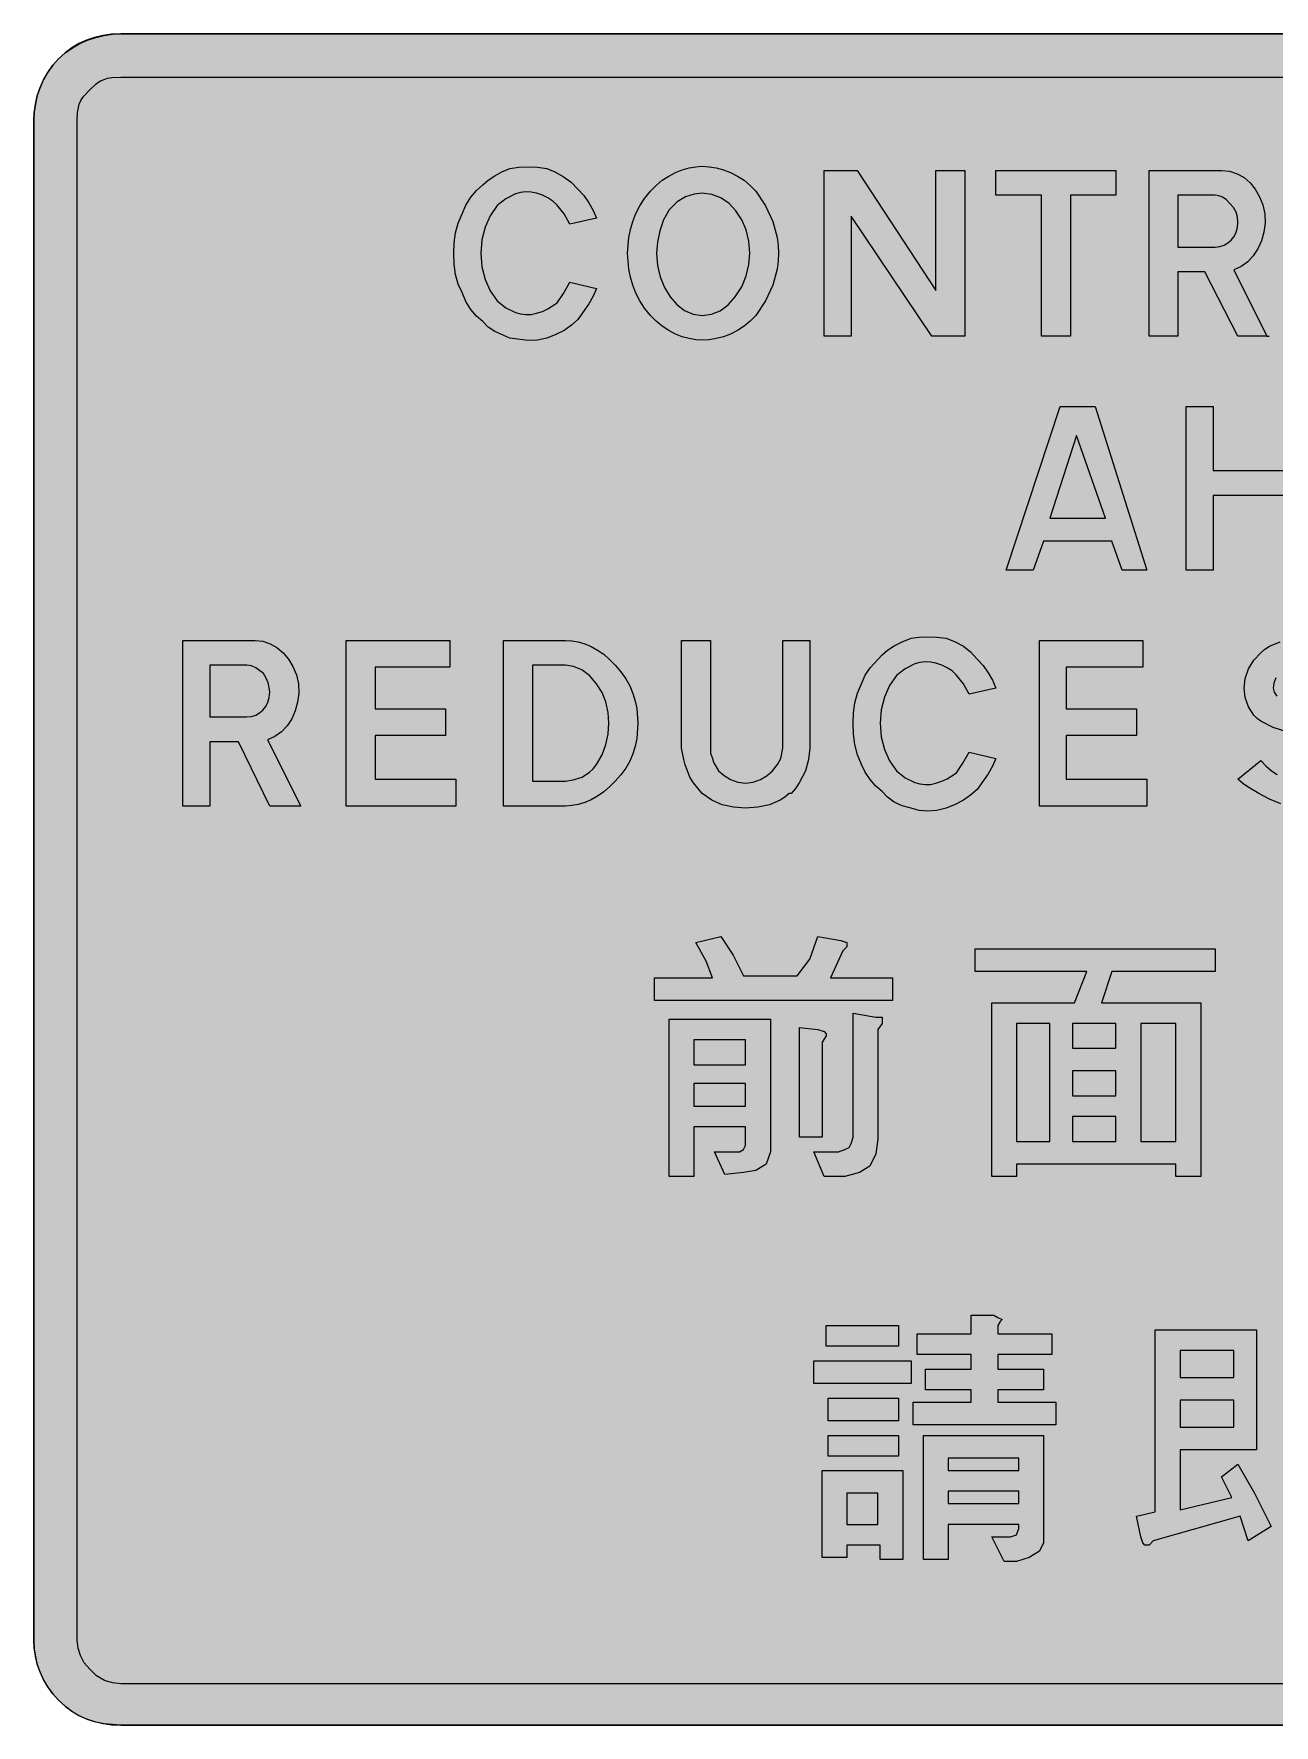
# Model space of a CAD drawing. Header units: metres. Extents: x 83 to 485, y 14 to 260.
# Drawn here: x 83.2 to 263.1, y 14.5 to 259.6 of the extents above; entities that cross this region are included whole.
import ezdxf

# ---------------------------------------------------------------- set-up
doc = ezdxf.new("R2010")
doc.units = ezdxf.units.M
for name, color, linetype, true_color in [('FILL_BLUE_0000FF', 7, 'Continuous', 0x0000ff), ('FILL_WHITE_FFFFFF', 7, 'Continuous', 0xffffff), ('STROKE_BLUE_0000FF', 7, 'Continuous', 0x0000ff), ('STROKE_WHITE_FFFFFF', 7, 'Continuous', 0xffffff)]:
    doc.layers.add(name, color=color, linetype=linetype, true_color=true_color)

msp = doc.modelspace()

# ---------------------------------------------------------------- hatches: boundary and pattern name
at = {"layer": 'FILL_BLUE_0000FF', "true_color": 0x0000ff}
h = msp.add_hatch(color=7, dxfattribs=at)
h.dxf.hatch_style = 1
h.paths.add_polyline_path([(473.87, 253.14), (475.03, 252.78), (476.09, 252.22), (477.04, 251.46), (477.83, 250.54), (478.43, 249.46), (478.81, 248.26), (478.95, 246.96), (478.95, 26.76), (478.76, 25.71), (478.35, 24.66), (477.86, 23.5), (477.15, 22.56), (476.03, 21.6), (474.9, 20.95), (473.78, 20.58), (472.65, 20.46), (95.85, 20.46), (94.68, 20.58), (93.49, 20.95), (92.35, 21.6), (91.35, 22.56), (90.56, 23.51), (90, 24.55), (89.66, 25.64), (89.55, 26.76), (89.55, 246.96), (89.59, 248.16), (89.85, 249.36), (90.13, 249.98), (90.49, 250.52), (91.35, 251.46), (92.29, 252.32), (92.83, 252.68), (93.45, 252.96), (93.95, 253.13), (94.54, 253.22), (95.85, 253.26), (472.65, 253.26), (473.87, 253.14)])
at = {"layer": 'FILL_WHITE_FFFFFF', "true_color": 0xffffff}
h = msp.add_hatch(color=7, dxfattribs=at)
h.dxf.hatch_style = 1
h.paths.add_polyline_path([(473.89, 259.5), (475.11, 259.33), (476.3, 259.05), (477.45, 258.66), (478.54, 258.15), (479.57, 257.54), (480.51, 256.8), (481.35, 255.96), (482.21, 255.02), (482.97, 254.01), (483.64, 252.93), (484.2, 251.8), (484.65, 250.63), (484.98, 249.42), (485.18, 248.2), (485.25, 246.96), (485.25, 26.76), (485.19, 25.62), (485.02, 24.47), (484.73, 23.32), (484.31, 22.19), (483.77, 21.08), (483.1, 20.01), (482.29, 19), (481.35, 18.06), (480.41, 17.13), (479.4, 16.36), (478.33, 15.73), (477.23, 15.25), (476.09, 14.89), (474.94, 14.64), (472.65, 14.46), (95.85, 14.46), (93.43, 14.64), (92.26, 14.89), (91.13, 15.25), (90.01, 15.73), (88.93, 16.36), (87.88, 17.13), (86.85, 18.06), (86.01, 19), (85.28, 20.01), (84.66, 21.08), (84.15, 22.19), (83.76, 23.32), (83.48, 24.47), (83.31, 25.62), (83.25, 26.76), (83.25, 246.96), (83.31, 248.13), (83.48, 249.36), (83.76, 250.59), (84.15, 251.76), (84.66, 252.88), (85.28, 253.97), (86.01, 255.01), (86.85, 255.96), (87.8, 256.8), (88.84, 257.54), (89.93, 258.15), (91.05, 258.66), (92.22, 259.05), (93.45, 259.34), (94.68, 259.5), (95.85, 259.56), (472.65, 259.56), (473.89, 259.5)])
h = msp.add_hatch(color=7, dxfattribs=at)
h.dxf.hatch_style = 1
h.paths.add_polyline_path([(160.16, 233.46), (159.11, 234.77), (158.49, 235.33), (157.79, 235.8), (157.01, 236.18), (156.15, 236.46), (155.36, 236.62), (154.58, 236.64), (153.82, 236.55), (153.08, 236.35), (151.68, 235.66), (150.45, 234.66), (149.44, 233.2), (148.69, 231.55), (148.21, 229.72), (148.05, 227.76), (148.21, 225.8), (148.69, 223.97), (149.44, 222.32), (150.45, 220.86), (151.68, 219.86), (153.08, 219.17), (153.82, 218.97), (154.58, 218.88), (155.36, 218.9), (156.15, 219.06), (157, 219.34), (157.76, 219.7), (159.15, 220.56), (160.05, 221.95), (160.95, 223.56), (164.85, 222.66), (164.34, 221.54), (163.73, 220.41), (162.15, 218.16), (161.19, 217.32), (160.13, 216.59), (158.94, 215.97), (157.65, 215.46), (156.3, 215.16), (154.95, 215.12), (152.25, 215.46), (150.08, 216.44), (149.13, 217.06), (148.35, 217.86), (147.46, 218.64), (146.63, 219.62), (145.9, 220.77), (145.35, 222.06), (144.78, 223.29), (144.41, 224.69), (144.21, 226.19), (144.15, 227.76), (144.21, 229.28), (144.41, 230.72), (144.78, 232.11), (145.35, 233.46), (145.9, 234.75), (146.63, 235.9), (147.46, 236.88), (148.35, 237.66), (149.13, 238.33), (150.08, 238.97), (151.13, 239.56), (152.25, 240.06), (153.6, 240.23), (154.95, 240.29), (156.3, 240.23), (157.65, 240.06), (158.82, 239.55), (160.01, 238.9), (161.15, 238.08), (162.15, 237.06), (162.99, 236.11), (163.73, 235.07), (164.34, 233.98), (164.85, 232.86), (160.95, 231.96), (160.16, 233.46)])
h = msp.add_hatch(color=7, dxfattribs=at)
h.dxf.hatch_style = 1
h.paths.add_polyline_path([(182.21, 240.14), (183.25, 239.85), (184.28, 239.46), (185.27, 238.95), (186.23, 238.34), (187.12, 237.6), (187.95, 236.76), (189.35, 234.64), (190.39, 232.37), (191.03, 230.05), (191.19, 228.9), (191.25, 227.76), (191.19, 226.62), (191.03, 225.47), (190.39, 223.15), (189.35, 220.88), (187.95, 218.76), (187.12, 217.92), (186.23, 217.19), (185.27, 216.57), (184.28, 216.06), (183.25, 215.67), (182.21, 215.39), (181.17, 215.22), (180.15, 215.16), (179.22, 215.22), (178.26, 215.39), (177.28, 215.67), (176.29, 216.06), (175.31, 216.57), (174.37, 217.19), (173.48, 217.92), (172.65, 218.76), (171.82, 219.8), (171.12, 220.88), (170.55, 222), (170.1, 223.15), (169.76, 224.31), (169.53, 225.47), (169.35, 227.76), (169.53, 230.05), (169.76, 231.21), (170.1, 232.37), (170.55, 233.52), (171.12, 234.64), (171.82, 235.72), (172.65, 236.76), (173.48, 237.6), (174.37, 238.34), (175.31, 238.95), (176.29, 239.46), (177.28, 239.85), (178.26, 240.14), (179.22, 240.3), (180.15, 240.36), (181.17, 240.3), (182.21, 240.14)])
h.paths.add_polyline_path([(177.75, 235.94), (176.52, 235.19), (175.35, 234.06), (174.56, 232.61), (174, 231.02), (173.66, 229.38), (173.55, 227.76), (173.69, 226), (174.08, 224.33), (174.69, 222.8), (175.5, 221.46), (176.48, 220.34), (177.6, 219.49), (178.83, 218.95), (180.15, 218.76), (181.49, 218.93), (182.78, 219.44), (183.95, 220.28), (184.95, 221.46), (185.91, 222.91), (186.56, 224.5), (186.93, 226.14), (187.05, 227.76), (186.91, 229.51), (186.52, 231.14), (185.9, 232.62), (185.06, 233.91), (184.05, 234.97), (182.87, 235.78), (181.57, 236.28), (180.15, 236.46), (178.98, 236.34), (177.75, 235.94)], flags=16)
h = msp.add_hatch(color=7, dxfattribs=at)
h.dxf.hatch_style = 1
h.paths.add_polyline_path([(201.75, 233.16), (201.75, 215.76), (197.85, 215.76), (197.85, 239.76), (202.65, 239.76), (214.05, 222.36), (214.05, 239.76), (218.25, 239.76), (218.25, 215.76), (213.45, 215.76), (201.75, 233.16)])
h = msp.add_hatch(color=7, dxfattribs=at)
h.dxf.hatch_style = 1
h.paths.add_polyline_path([(240.15, 236.16), (233.55, 236.16), (233.55, 215.76), (229.35, 215.76), (229.35, 236.16), (222.75, 236.16), (222.75, 239.76), (240.15, 239.76), (240.15, 236.16)])
h = msp.add_hatch(color=7, dxfattribs=at)
h.dxf.hatch_style = 1
h.paths.add_polyline_path([(253.05, 225.06), (249.15, 225.06), (249.15, 215.76), (244.95, 215.76), (244.95, 239.76), (255.45, 239.76), (256.64, 239.64), (257.74, 239.28), (258.74, 238.72), (259.61, 237.96), (260.36, 237.04), (260.98, 235.96), (261.44, 234.76), (261.75, 233.46), (261.77, 232.12), (261.6, 230.8), (261.25, 229.55), (260.74, 228.4), (260.07, 227.37), (259.26, 226.5), (258.32, 225.82), (257.25, 225.36), (262.05, 215.76), (257.85, 215.76), (253.05, 225.06)])
h.paths.add_polyline_path([(255.21, 228.73), (255.83, 228.93), (256.39, 229.25), (256.88, 229.67), (257.28, 230.2), (257.59, 230.81), (257.78, 231.5), (257.85, 232.26), (257.79, 232.98), (257.59, 233.72), (257.22, 234.41), (256.65, 234.96), (256.15, 235.53), (255.6, 235.9), (255.05, 236.1), (254.55, 236.16), (249.15, 236.16), (249.15, 228.66), (254.55, 228.66), (255.21, 228.73)], flags=16)
h = msp.add_hatch(color=7, dxfattribs=at)
h.dxf.hatch_style = 1
h.paths.add_polyline_path([(244.65, 181.86), (241.05, 181.86), (239.55, 186.06), (229.65, 186.06), (228.15, 181.86), (224.25, 181.86), (232.05, 205.56), (237.15, 205.56), (244.65, 181.86)])
h.paths.add_polyline_path([(230.55, 189.36), (238.65, 189.36), (234.45, 201.36), (230.55, 189.36)], flags=16)
h = msp.add_hatch(color=7, dxfattribs=at)
h.dxf.hatch_style = 1
h.paths.add_polyline_path([(265.35, 192.66), (254.25, 192.66), (254.25, 181.86), (250.35, 181.86), (250.35, 205.56), (254.25, 205.56), (254.25, 196.26), (265.35, 196.26), (265.35, 205.56), (269.25, 205.56), (269.25, 181.86), (265.35, 181.86), (265.35, 192.66)])
h = msp.add_hatch(color=7, dxfattribs=at)
h.dxf.hatch_style = 1
h.paths.add_polyline_path([(115.35, 171.66), (116.46, 171.54), (117.52, 171.18), (118.5, 170.62), (119.4, 169.86), (120.18, 168.94), (120.83, 167.86), (121.33, 166.66), (121.65, 165.36), (121.67, 164.02), (121.5, 162.7), (121.15, 161.45), (120.64, 160.3), (119.97, 159.27), (119.16, 158.4), (118.22, 157.72), (117.15, 157.26), (121.95, 147.66), (117.45, 147.66), (112.95, 156.96), (108.75, 156.96), (108.75, 147.66), (104.85, 147.66), (104.85, 171.66), (115.35, 171.66)])
h.paths.add_polyline_path([(114.81, 160.63), (115.43, 160.83), (115.99, 161.15), (116.48, 161.57), (116.88, 162.1), (117.19, 162.71), (117.38, 163.4), (117.45, 164.16), (117.39, 164.84), (117.23, 165.51), (116.94, 166.19), (116.55, 166.86), (115.46, 167.69), (114.82, 167.96), (114.15, 168.06), (108.75, 168.06), (108.75, 160.56), (114.15, 160.56), (114.81, 160.63)], flags=16)
h = msp.add_hatch(color=7, dxfattribs=at)
h.dxf.hatch_style = 1
h.paths.add_polyline_path([(128.55, 171.66), (143.55, 171.66), (143.55, 167.76), (132.75, 167.76), (132.75, 161.76), (142.95, 161.76), (142.95, 157.86), (132.75, 157.86), (132.75, 151.56), (144.45, 151.56), (144.45, 147.66), (128.55, 147.66), (128.55, 171.66)])
h = msp.add_hatch(color=7, dxfattribs=at)
h.dxf.hatch_style = 1
h.paths.add_polyline_path([(162.19, 171.44), (163.13, 171.15), (164.06, 170.76), (164.98, 170.25), (165.88, 169.64), (166.74, 168.9), (167.55, 168.06), (168.38, 167.12), (169.08, 166.11), (169.65, 165.06), (170.1, 163.97), (170.44, 162.87), (170.67, 161.77), (170.85, 159.66), (170.67, 157.42), (170.44, 156.32), (170.1, 155.24), (169.65, 154.18), (169.08, 153.16), (168.38, 152.19), (167.55, 151.26), (166.74, 150.42), (165.88, 149.69), (164.98, 149.07), (164.06, 148.56), (163.13, 148.17), (162.19, 147.89), (161.26, 147.72), (160.35, 147.66), (151.35, 147.66), (151.35, 171.66), (160.35, 171.66), (161.26, 171.6), (162.19, 171.44)])
h.paths.add_polyline_path([(155.55, 151.26), (160.35, 151.26), (161.44, 151.45), (162.75, 151.86), (163.8, 152.54), (164.35, 153.04), (164.85, 153.66), (165.64, 155.06), (166.2, 156.55), (166.54, 158.09), (166.65, 159.66), (166.54, 161.23), (166.2, 162.74), (165.64, 164.13), (164.85, 165.36), (163.85, 166.54), (162.71, 167.39), (161.52, 167.89), (160.35, 168.06), (155.55, 168.06), (155.55, 151.26)], flags=16)
h = msp.add_hatch(color=7, dxfattribs=at)
h.dxf.hatch_style = 1
h.paths.add_polyline_path([(181.35, 156.06), (181.39, 155.31), (181.65, 154.56), (181.75, 154.11), (181.99, 153.66), (182.55, 152.76), (183.33, 152.1), (184.28, 151.52), (185.33, 151.11), (186.45, 150.96), (187.57, 151.11), (188.63, 151.52), (189.57, 152.1), (190.35, 152.76), (191.06, 153.66), (191.55, 154.56), (191.85, 156.06), (191.85, 171.66), (195.75, 171.66), (195.75, 156.06), (195.56, 154.41), (195.15, 152.76), (194.21, 151), (193.67, 150.19), (193.05, 149.46), (192.75, 149.46), (192.15, 148.94), (191.47, 148.5), (189.94, 147.85), (188.24, 147.48), (186.45, 147.36), (184.71, 147.48), (183.08, 147.85), (181.56, 148.5), (180.15, 149.46), (178.88, 151), (178.38, 151.86), (178.05, 152.76), (177.7, 153.61), (177.49, 154.41), (177.15, 156.06), (177.15, 171.66), (181.35, 171.66), (181.35, 156.06)])
h = msp.add_hatch(color=7, dxfattribs=at)
h.dxf.hatch_style = 1
h.paths.add_polyline_path([(218.06, 165.36), (217.01, 166.67), (216.39, 167.23), (215.69, 167.7), (214.91, 168.08), (214.05, 168.36), (213.26, 168.52), (212.48, 168.54), (211.72, 168.45), (210.98, 168.25), (209.58, 167.56), (208.35, 166.56), (207.34, 165.1), (206.59, 163.45), (206.11, 161.62), (205.95, 159.66), (206.11, 157.7), (206.59, 155.87), (207.34, 154.22), (208.35, 152.76), (209.58, 151.76), (210.98, 151.07), (211.72, 150.87), (212.48, 150.78), (213.26, 150.8), (214.05, 150.96), (214.9, 151.24), (215.66, 151.6), (217.05, 152.46), (217.95, 153.85), (218.85, 155.46), (222.75, 154.56), (222.24, 153.44), (221.63, 152.31), (220.05, 150.06), (219.09, 149.22), (218.03, 148.49), (216.84, 147.87), (215.55, 147.36), (214.2, 147.02), (212.89, 146.91), (211.63, 147.02), (210.45, 147.36), (209.16, 147.69), (208.01, 148.22), (207.03, 148.92), (206.25, 149.76), (205.36, 150.54), (204.53, 151.49), (203.8, 152.54), (203.25, 153.66), (202.68, 155.06), (202.31, 156.55), (202.11, 158.09), (202.05, 159.66), (202.11, 161.18), (202.31, 162.62), (202.68, 164.01), (203.25, 165.36), (203.8, 166.61), (204.53, 167.69), (206.25, 169.56), (207.03, 170.23), (208.01, 170.87), (209.16, 171.46), (210.45, 171.96), (211.63, 172.13), (212.89, 172.19), (214.2, 172.13), (215.55, 171.96), (216.84, 171.45), (218.03, 170.8), (219.09, 169.98), (220.05, 168.96), (220.89, 168.01), (221.63, 166.97), (222.24, 165.88), (222.75, 164.76), (218.85, 163.86), (218.06, 165.36)])
h = msp.add_hatch(color=7, dxfattribs=at)
h.dxf.hatch_style = 1
h.paths.add_polyline_path([(229.05, 171.66), (244.05, 171.66), (244.05, 167.76), (232.95, 167.76), (232.95, 161.76), (243.15, 161.76), (243.15, 157.86), (232.95, 157.86), (232.95, 151.56), (244.65, 151.56), (244.65, 147.66), (229.05, 147.66), (229.05, 171.66)])
h = msp.add_hatch(color=7, dxfattribs=at)
h.dxf.hatch_style = 1
h.paths.add_polyline_path([(276.46, 153.05), (276, 151.67), (275.32, 150.47), (274.35, 149.46), (273.73, 148.94), (273.02, 148.5), (271.39, 147.85), (269.58, 147.48), (267.75, 147.36), (265.83, 147.52), (264.08, 147.96), (262.43, 148.63), (260.85, 149.46), (259.35, 150.4), (258.57, 150.94), (257.85, 151.56), (261.15, 154.26), (261.94, 153.44), (262.73, 152.77), (263.54, 152.24), (264.38, 151.82), (266.13, 151.26), (268.05, 150.96), (269.39, 151.03), (270.64, 151.3), (271.72, 151.85), (272.17, 152.25), (272.55, 152.76), (272.71, 153.53), (272.74, 154.41), (272.59, 155.29), (272.25, 156.06), (271.86, 156.56), (271.37, 156.93), (270.19, 157.41), (267.45, 157.86), (265.09, 158.35), (262.95, 159.06), (261.15, 159.96), (260.62, 160.35), (260.14, 160.84), (259.39, 162.02), (258.91, 163.38), (258.75, 164.76), (258.91, 166.15), (259.39, 167.54), (260.14, 168.81), (261.15, 169.86), (261.75, 170.38), (262.43, 170.82), (263.96, 171.47), (265.66, 171.84), (267.45, 171.96), (268.57, 171.9), (269.7, 171.73), (270.81, 171.44), (271.91, 171.02), (273, 170.48), (274.07, 169.81), (275.12, 169), (276.15, 168.06), (273.15, 165.66), (271.71, 166.67), (270.15, 167.42), (268.59, 167.9), (267.15, 168.06), (266.31, 168.18), (265.58, 168.1), (264.96, 167.85), (264.45, 167.46), (263.84, 166.91), (263.36, 166.22), (263.06, 165.48), (262.95, 164.76), (263.1, 164.14), (263.48, 163.6), (264.45, 162.66), (265.05, 162.36), (265.35, 162.36), (265.95, 162.36), (271.35, 161.16), (272.21, 160.86), (272.85, 160.56), (274.65, 159.66), (275.27, 158.93), (275.78, 158.09), (276.17, 157.13), (276.45, 156.06), (276.62, 155.78), (276.71, 155.42), (276.75, 154.56), (276.46, 153.05)])
h = msp.add_hatch(color=7, dxfattribs=at)
h.dxf.hatch_style = 1
h.paths.add_polyline_path([(180.75, 125.16), (179.25, 127.86), (182.85, 128.76), (184.65, 126.06), (186.15, 123.06), (193.95, 123.06), (195.75, 125.46), (196.95, 128.76), (200.25, 128.16), (201.15, 127.86), (201.15, 127.56), (201.15, 127.26), (200.55, 126.66), (198.75, 122.76), (207.75, 122.76), (207.75, 119.46), (173.25, 119.46), (173.25, 122.76), (181.65, 122.76), (180.75, 125.16)])
h = msp.add_hatch(color=7, dxfattribs=at)
h.dxf.hatch_style = 1
h.paths.add_polyline_path([(252.45, 93.96), (248.85, 93.96), (248.85, 95.76), (225.75, 95.76), (225.75, 93.96), (222.15, 93.96), (222.15, 119.16), (234.15, 119.16), (235.95, 123.66), (219.75, 123.66), (219.75, 126.96), (254.55, 126.96), (254.55, 123.66), (239.55, 123.66), (238.05, 119.16), (252.45, 119.16), (252.45, 93.96)])
h.paths.add_polyline_path([(240.15, 102.66), (233.85, 102.66), (233.85, 99.06), (240.15, 99.06), (240.15, 102.66)], flags=16)
h.paths.add_polyline_path([(240.15, 112.56), (240.15, 116.16), (233.85, 116.16), (233.85, 112.56), (240.15, 112.56)], flags=16)
h.paths.add_polyline_path([(233.85, 105.66), (240.15, 105.66), (240.15, 109.26), (233.85, 109.26), (233.85, 105.66)], flags=16)
h.paths.add_polyline_path([(225.75, 116.16), (225.75, 99.06), (230.55, 99.06), (230.55, 116.16), (225.75, 116.16)], flags=16)
h.paths.add_polyline_path([(248.85, 116.16), (243.75, 116.16), (243.75, 99.06), (248.85, 99.06), (248.85, 116.16)], flags=16)
h = msp.add_hatch(color=7, dxfattribs=at)
h.dxf.hatch_style = 1
h.paths.add_polyline_path([(205.35, 117.06), (206.25, 117.06), (206.25, 116.76), (206.25, 116.16), (205.65, 115.26), (205.65, 99.36), (205.35, 97.26), (204.45, 95.46), (202.95, 94.56), (200.85, 93.96), (197.85, 93.96), (196.35, 97.56), (199.95, 97.56), (200.85, 97.86), (201.45, 98.16), (201.75, 98.76), (202.05, 99.66), (202.05, 117.66), (205.35, 117.06)])
h = msp.add_hatch(color=7, dxfattribs=at)
h.dxf.hatch_style = 1
h.paths.add_polyline_path([(190.05, 97.56), (189.45, 95.76), (187.95, 94.86), (186.15, 94.56), (183.45, 94.26), (181.95, 97.56), (184.65, 97.56), (185.55, 97.56), (186.15, 97.86), (186.45, 98.46), (186.45, 99.36), (186.45, 101.16), (178.95, 101.16), (178.95, 93.96), (175.35, 93.96), (175.35, 116.76), (190.05, 116.76), (190.05, 99.96), (190.05, 97.56)])
h.paths.add_polyline_path([(178.95, 107.46), (178.95, 104.16), (186.45, 104.16), (186.45, 107.46), (178.95, 107.46)], flags=16)
h.paths.add_polyline_path([(186.45, 113.76), (178.95, 113.76), (178.95, 110.16), (186.45, 110.16), (186.45, 113.76)], flags=16)
h = msp.add_hatch(color=7, dxfattribs=at)
h.dxf.hatch_style = 1
h.paths.add_polyline_path([(196.95, 115.26), (197.85, 114.96), (198.15, 114.66), (198.15, 114.36), (197.55, 113.46), (197.55, 99.66), (194.25, 99.66), (194.25, 115.56), (196.95, 115.26)])
h = msp.add_hatch(color=7, dxfattribs=at)
h.dxf.hatch_style = 1
h.paths.add_polyline_path([(211.35, 71.16), (219.15, 71.16), (219.15, 73.86), (222.45, 73.86), (223.05, 73.56), (223.65, 73.26), (223.35, 72.96), (223.05, 72.36), (223.05, 71.16), (230.85, 71.16), (230.85, 68.16), (223.05, 68.16), (223.05, 66.06), (229.65, 66.06), (229.65, 63.06), (223.05, 63.06), (223.05, 61.26), (231.45, 61.26), (231.45, 57.96), (210.75, 57.96), (210.75, 61.26), (219.15, 61.26), (219.15, 63.06), (212.55, 63.06), (212.55, 66.06), (219.15, 66.06), (219.15, 68.16), (211.35, 68.16), (211.35, 71.16)])
h = msp.add_hatch(color=7, dxfattribs=at)
h.dxf.hatch_style = 1
h.paths.add_polyline_path([(208.65, 72.36), (208.65, 69.36), (198.15, 69.36), (198.15, 72.36), (208.65, 72.36)])
h = msp.add_hatch(color=7, dxfattribs=at)
h.dxf.hatch_style = 1
h.paths.add_polyline_path([(260.55, 54.36), (249.45, 54.36), (249.45, 45.66), (256.95, 47.46), (255.45, 50.46), (257.85, 52.26), (260.25, 48.06), (262.65, 43.26), (259.35, 41.16), (258.15, 44.76), (245.55, 41.16), (244.95, 40.56), (244.35, 40.56), (244.05, 40.86), (243.75, 41.76), (243.15, 44.76), (245.85, 45.36), (245.85, 71.76), (260.55, 71.76), (260.55, 54.36)])
h.paths.add_polyline_path([(249.45, 68.76), (249.45, 64.86), (257.25, 64.86), (257.25, 68.76), (249.45, 68.76)], flags=16)
h.paths.add_polyline_path([(257.25, 61.56), (249.45, 61.56), (249.45, 57.66), (257.25, 57.66), (257.25, 61.56)], flags=16)
h = msp.add_hatch(color=7, dxfattribs=at)
h.dxf.hatch_style = 1
h.paths.add_polyline_path([(210.45, 67.26), (210.45, 63.96), (196.35, 63.96), (196.35, 67.26), (210.45, 67.26)])
h = msp.add_hatch(color=7, dxfattribs=at)
h.dxf.hatch_style = 1
h.paths.add_polyline_path([(208.65, 61.86), (208.65, 58.56), (198.45, 58.56), (198.45, 61.86), (208.65, 61.86)])
h = msp.add_hatch(color=7, dxfattribs=at)
h.dxf.hatch_style = 1
h.paths.add_polyline_path([(208.65, 56.46), (208.65, 53.46), (198.45, 53.46), (198.45, 56.46), (208.65, 56.46)])
h = msp.add_hatch(color=7, dxfattribs=at)
h.dxf.hatch_style = 1
h.paths.add_polyline_path([(229.65, 42.36), (229.65, 40.86), (229.05, 39.66), (227.55, 38.76), (225.75, 38.16), (223.95, 38.16), (222.15, 41.76), (224.85, 41.76), (225.75, 42.06), (226.05, 42.96), (226.05, 43.56), (215.85, 43.56), (215.85, 38.46), (212.25, 38.46), (212.25, 56.46), (229.65, 56.46), (229.65, 42.36)])
h.paths.add_polyline_path([(215.85, 53.16), (215.85, 51.36), (226.05, 51.36), (226.05, 53.16), (215.85, 53.16)], flags=16)
h.paths.add_polyline_path([(226.05, 48.36), (215.85, 48.36), (215.85, 46.56), (226.05, 46.56), (226.05, 48.36)], flags=16)
h = msp.add_hatch(color=7, dxfattribs=at)
h.dxf.hatch_style = 1
h.paths.add_polyline_path([(209.25, 51.36), (209.25, 38.46), (205.95, 38.46), (205.95, 40.56), (201.15, 40.56), (201.15, 38.76), (197.55, 38.76), (197.55, 51.36), (209.25, 51.36)])
h.paths.add_polyline_path([(205.65, 48.06), (201.15, 48.06), (201.15, 43.56), (205.65, 43.56), (205.65, 48.06)], flags=16)

# ---------------------------------------------------------------- linework, layer by layer
at = {"layer": 'FILL_BLUE_0000FF', "lineweight": 0, "true_color": 0x0000ff}
msp.add_lwpolyline([(472.65, 20.46), (95.85, 20.46), (94.68, 20.58), (93.49, 20.95), (92.35, 21.6), (91.35, 22.56), (90.56, 23.51), (90, 24.55), (89.66, 25.64), (89.55, 26.76), (89.55, 246.96), (89.59, 248.16), (89.85, 249.36), (90.13, 249.98), (90.49, 250.52), (91.35, 251.46), (92.29, 252.32), (92.83, 252.68), (93.45, 252.96), (93.95, 253.13), (94.54, 253.22), (95.85, 253.26), (472.65, 253.26)], dxfattribs=at)
at = {"layer": 'FILL_WHITE_FFFFFF', "lineweight": 0, "true_color": 0xffffff}
for points in [[(472.65, 14.46), (95.85, 14.46), (93.43, 14.64), (92.26, 14.89), (91.13, 15.25), (90.01, 15.73), (88.93, 16.36), (87.88, 17.13), (86.85, 18.06), (86.01, 19), (85.28, 20.01), (84.66, 21.08), (84.15, 22.19), (83.76, 23.32), (83.48, 24.47), (83.31, 25.62), (83.25, 26.76), (83.25, 246.96), (83.31, 248.13), (83.48, 249.36), (83.76, 250.59), (84.15, 251.76), (84.66, 252.88), (85.28, 253.97), (86.01, 255.01), (86.85, 255.96), (87.8, 256.8), (88.84, 257.54), (89.93, 258.15), (91.05, 258.66), (92.22, 259.05), (93.45, 259.34), (94.68, 259.5), (95.85, 259.56), (472.65, 259.56)], [(265.09, 158.35), (262.95, 159.06), (261.15, 159.96), (260.62, 160.35), (260.14, 160.84), (259.39, 162.02), (258.91, 163.38), (258.75, 164.76), (258.91, 166.15), (259.39, 167.54), (260.14, 168.81), (261.15, 169.86), (261.75, 170.38), (262.43, 170.82), (263.96, 171.47)], [(263.36, 166.22), (263.06, 165.48), (262.95, 164.76), (263.1, 164.14), (263.48, 163.6)], [(264.08, 147.96), (262.43, 148.63), (260.85, 149.46), (259.35, 150.4), (258.57, 150.94), (257.85, 151.56), (261.15, 154.26), (261.94, 153.44), (262.73, 152.77), (263.54, 152.24)]]:
    msp.add_lwpolyline(points, dxfattribs=at)
for points in [[(160.16, 233.46), (159.11, 234.77), (158.49, 235.33), (157.79, 235.8), (157.01, 236.18), (156.15, 236.46), (155.36, 236.62), (154.58, 236.64), (153.82, 236.55), (153.08, 236.35), (151.68, 235.66), (150.45, 234.66), (149.44, 233.2), (148.69, 231.55), (148.21, 229.72), (148.05, 227.76), (148.21, 225.8), (148.69, 223.97), (149.44, 222.32), (150.45, 220.86), (151.68, 219.86), (153.08, 219.17), (153.82, 218.97), (154.58, 218.88), (155.36, 218.9), (156.15, 219.06), (157, 219.34), (157.76, 219.7), (159.15, 220.56), (160.05, 221.95), (160.95, 223.56), (164.85, 222.66), (164.34, 221.54), (163.73, 220.41), (162.15, 218.16), (161.19, 217.32), (160.13, 216.59), (158.94, 215.97), (157.65, 215.46), (156.3, 215.16), (154.95, 215.12), (152.25, 215.46), (150.08, 216.44), (149.13, 217.06), (148.35, 217.86), (147.46, 218.64), (146.63, 219.62), (145.9, 220.77), (145.35, 222.06), (144.78, 223.29), (144.41, 224.69), (144.21, 226.19), (144.15, 227.76), (144.21, 229.28), (144.41, 230.72), (144.78, 232.11), (145.35, 233.46), (145.9, 234.75), (146.63, 235.9), (147.46, 236.88), (148.35, 237.66), (149.13, 238.33), (150.08, 238.97), (151.13, 239.56), (152.25, 240.06), (153.6, 240.23), (154.95, 240.29), (156.3, 240.23), (157.65, 240.06), (158.82, 239.55), (160.01, 238.9), (161.15, 238.08), (162.15, 237.06), (162.99, 236.11), (163.73, 235.07), (164.34, 233.98), (164.85, 232.86), (160.95, 231.96)], [(182.21, 240.14), (183.25, 239.85), (184.28, 239.46), (185.27, 238.95), (186.23, 238.34), (187.12, 237.6), (187.95, 236.76), (189.35, 234.64), (190.39, 232.37), (191.03, 230.05), (191.19, 228.9), (191.25, 227.76), (191.19, 226.62), (191.03, 225.47), (190.39, 223.15), (189.35, 220.88), (187.95, 218.76), (187.12, 217.92), (186.23, 217.19), (185.27, 216.57), (184.28, 216.06), (183.25, 215.67), (182.21, 215.39), (181.17, 215.22), (180.15, 215.16), (179.22, 215.22), (178.26, 215.39), (177.28, 215.67), (176.29, 216.06), (175.31, 216.57), (174.37, 217.19), (173.48, 217.92), (172.65, 218.76), (171.82, 219.8), (171.12, 220.88), (170.55, 222), (170.1, 223.15), (169.76, 224.31), (169.53, 225.47), (169.35, 227.76), (169.53, 230.05), (169.76, 231.21), (170.1, 232.37), (170.55, 233.52), (171.12, 234.64), (171.82, 235.72), (172.65, 236.76), (173.48, 237.6), (174.37, 238.34), (175.31, 238.95), (176.29, 239.46), (177.28, 239.85), (178.26, 240.14), (179.22, 240.3), (180.15, 240.36), (181.17, 240.3)], [(201.75, 233.16), (201.75, 215.76), (197.85, 215.76), (197.85, 239.76), (202.65, 239.76), (214.05, 222.36), (214.05, 239.76), (218.25, 239.76), (218.25, 215.76), (213.45, 215.76)], [(240.15, 236.16), (233.55, 236.16), (233.55, 215.76), (229.35, 215.76), (229.35, 236.16), (222.75, 236.16), (222.75, 239.76), (240.15, 239.76)], [(253.05, 225.06), (249.15, 225.06), (249.15, 215.76), (244.95, 215.76), (244.95, 239.76), (255.45, 239.76), (256.64, 239.64), (257.74, 239.28), (258.74, 238.72), (259.61, 237.96), (260.36, 237.04), (260.98, 235.96), (261.44, 234.76), (261.75, 233.46), (261.77, 232.12), (261.6, 230.8), (261.25, 229.55), (260.74, 228.4), (260.07, 227.37), (259.26, 226.5), (258.32, 225.82), (257.25, 225.36), (262.05, 215.76), (257.85, 215.76)], [(177.75, 235.94), (176.52, 235.19), (175.35, 234.06), (174.56, 232.61), (174, 231.02), (173.66, 229.38), (173.55, 227.76), (173.69, 226), (174.08, 224.33), (174.69, 222.8), (175.5, 221.46), (176.48, 220.34), (177.6, 219.49), (178.83, 218.95), (180.15, 218.76), (181.49, 218.93), (182.78, 219.44), (183.95, 220.28), (184.95, 221.46), (185.91, 222.91), (186.56, 224.5), (186.93, 226.14), (187.05, 227.76), (186.91, 229.51), (186.52, 231.14), (185.9, 232.62), (185.06, 233.91), (184.05, 234.97), (182.87, 235.78), (181.57, 236.28), (180.15, 236.46), (178.98, 236.34)], [(255.21, 228.73), (255.83, 228.93), (256.39, 229.25), (256.88, 229.67), (257.28, 230.2), (257.59, 230.81), (257.78, 231.5), (257.85, 232.26), (257.79, 232.98), (257.59, 233.72), (257.22, 234.41), (256.65, 234.96), (256.15, 235.53), (255.6, 235.9), (255.05, 236.1), (254.55, 236.16), (249.15, 236.16), (249.15, 228.66), (254.55, 228.66)], [(244.65, 181.86), (241.05, 181.86), (239.55, 186.06), (229.65, 186.06), (228.15, 181.86), (224.25, 181.86), (232.05, 205.56), (237.15, 205.56)], [(265.35, 192.66), (254.25, 192.66), (254.25, 181.86), (250.35, 181.86), (250.35, 205.56), (254.25, 205.56), (254.25, 196.26), (265.35, 196.26), (265.35, 205.56), (269.25, 205.56), (269.25, 181.86), (265.35, 181.86)], [(230.55, 189.36), (238.65, 189.36), (234.45, 201.36)], [(115.35, 171.66), (116.46, 171.54), (117.52, 171.18), (118.5, 170.62), (119.4, 169.86), (120.18, 168.94), (120.83, 167.86), (121.33, 166.66), (121.65, 165.36), (121.67, 164.02), (121.5, 162.7), (121.15, 161.45), (120.64, 160.3), (119.97, 159.27), (119.16, 158.4), (118.22, 157.72), (117.15, 157.26), (121.95, 147.66), (117.45, 147.66), (112.95, 156.96), (108.75, 156.96), (108.75, 147.66), (104.85, 147.66), (104.85, 171.66)], [(128.55, 171.66), (143.55, 171.66), (143.55, 167.76), (132.75, 167.76), (132.75, 161.76), (142.95, 161.76), (142.95, 157.86), (132.75, 157.86), (132.75, 151.56), (144.45, 151.56), (144.45, 147.66), (128.55, 147.66)], [(162.19, 171.44), (163.13, 171.15), (164.06, 170.76), (164.98, 170.25), (165.88, 169.64), (166.74, 168.9), (167.55, 168.06), (168.38, 167.12), (169.08, 166.11), (169.65, 165.06), (170.1, 163.97), (170.44, 162.87), (170.67, 161.77), (170.85, 159.66), (170.67, 157.42), (170.44, 156.32), (170.1, 155.24), (169.65, 154.18), (169.08, 153.16), (168.38, 152.19), (167.55, 151.26), (166.74, 150.42), (165.88, 149.69), (164.98, 149.07), (164.06, 148.56), (163.13, 148.17), (162.19, 147.89), (161.26, 147.72), (160.35, 147.66), (151.35, 147.66), (151.35, 171.66), (160.35, 171.66), (161.26, 171.6)], [(181.35, 156.06), (181.39, 155.31), (181.65, 154.56), (181.75, 154.11), (181.99, 153.66), (182.55, 152.76), (183.33, 152.1), (184.28, 151.52), (185.33, 151.11), (186.45, 150.96), (187.57, 151.11), (188.63, 151.52), (189.57, 152.1), (190.35, 152.76), (191.06, 153.66), (191.55, 154.56), (191.85, 156.06), (191.85, 171.66), (195.75, 171.66), (195.75, 156.06), (195.56, 154.41), (195.15, 152.76), (194.21, 151), (193.67, 150.19), (193.05, 149.46), (192.75, 149.46), (192.15, 148.94), (191.47, 148.5), (189.94, 147.85), (188.24, 147.48), (186.45, 147.36), (184.71, 147.48), (183.08, 147.85), (181.56, 148.5), (180.15, 149.46), (178.88, 151), (178.38, 151.86), (178.05, 152.76), (177.7, 153.61), (177.49, 154.41), (177.15, 156.06), (177.15, 171.66), (181.35, 171.66)], [(218.06, 165.36), (217.01, 166.67), (216.39, 167.23), (215.69, 167.7), (214.91, 168.08), (214.05, 168.36), (213.26, 168.52), (212.48, 168.54), (211.72, 168.45), (210.98, 168.25), (209.58, 167.56), (208.35, 166.56), (207.34, 165.1), (206.59, 163.45), (206.11, 161.62), (205.95, 159.66), (206.11, 157.7), (206.59, 155.87), (207.34, 154.22), (208.35, 152.76), (209.58, 151.76), (210.98, 151.07), (211.72, 150.87), (212.48, 150.78), (213.26, 150.8), (214.05, 150.96), (214.9, 151.24), (215.66, 151.6), (217.05, 152.46), (217.95, 153.85), (218.85, 155.46), (222.75, 154.56), (222.24, 153.44), (221.63, 152.31), (220.05, 150.06), (219.09, 149.22), (218.03, 148.49), (216.84, 147.87), (215.55, 147.36), (214.2, 147.02), (212.89, 146.91), (211.63, 147.02), (210.45, 147.36), (209.16, 147.69), (208.01, 148.22), (207.03, 148.92), (206.25, 149.76), (205.36, 150.54), (204.53, 151.49), (203.8, 152.54), (203.25, 153.66), (202.68, 155.06), (202.31, 156.55), (202.11, 158.09), (202.05, 159.66), (202.11, 161.18), (202.31, 162.62), (202.68, 164.01), (203.25, 165.36), (203.8, 166.61), (204.53, 167.69), (206.25, 169.56), (207.03, 170.23), (208.01, 170.87), (209.16, 171.46), (210.45, 171.96), (211.63, 172.13), (212.89, 172.19), (214.2, 172.13), (215.55, 171.96), (216.84, 171.45), (218.03, 170.8), (219.09, 169.98), (220.05, 168.96), (220.89, 168.01), (221.63, 166.97), (222.24, 165.88), (222.75, 164.76), (218.85, 163.86)], [(229.05, 171.66), (244.05, 171.66), (244.05, 167.76), (232.95, 167.76), (232.95, 161.76), (243.15, 161.76), (243.15, 157.86), (232.95, 157.86), (232.95, 151.56), (244.65, 151.56), (244.65, 147.66), (229.05, 147.66)], [(114.81, 160.63), (115.43, 160.83), (115.99, 161.15), (116.48, 161.57), (116.88, 162.1), (117.19, 162.71), (117.38, 163.4), (117.45, 164.16), (117.39, 164.84), (117.23, 165.51), (116.94, 166.19), (116.55, 166.86), (115.46, 167.69), (114.82, 167.96), (114.15, 168.06), (108.75, 168.06), (108.75, 160.56), (114.15, 160.56)], [(155.55, 151.26), (160.35, 151.26), (161.44, 151.45), (162.75, 151.86), (163.8, 152.54), (164.35, 153.04), (164.85, 153.66), (165.64, 155.06), (166.2, 156.55), (166.54, 158.09), (166.65, 159.66), (166.54, 161.23), (166.2, 162.74), (165.64, 164.13), (164.85, 165.36), (163.85, 166.54), (162.71, 167.39), (161.52, 167.89), (160.35, 168.06), (155.55, 168.06)], [(180.75, 125.16), (179.25, 127.86), (182.85, 128.76), (184.65, 126.06), (186.15, 123.06), (193.95, 123.06), (195.75, 125.46), (196.95, 128.76), (200.25, 128.16), (201.15, 127.86), (201.15, 127.56), (201.15, 127.26), (200.55, 126.66), (198.75, 122.76), (207.75, 122.76), (207.75, 119.46), (173.25, 119.46), (173.25, 122.76), (181.65, 122.76)], [(252.45, 93.96), (248.85, 93.96), (248.85, 95.76), (225.75, 95.76), (225.75, 93.96), (222.15, 93.96), (222.15, 119.16), (234.15, 119.16), (235.95, 123.66), (219.75, 123.66), (219.75, 126.96), (254.55, 126.96), (254.55, 123.66), (239.55, 123.66), (238.05, 119.16), (252.45, 119.16)], [(205.35, 117.06), (206.25, 117.06), (206.25, 116.76), (206.25, 116.16), (205.65, 115.26), (205.65, 99.36), (205.35, 97.26), (204.45, 95.46), (202.95, 94.56), (200.85, 93.96), (197.85, 93.96), (196.35, 97.56), (199.95, 97.56), (200.85, 97.86), (201.45, 98.16), (201.75, 98.76), (202.05, 99.66), (202.05, 117.66)], [(190.05, 97.56), (189.45, 95.76), (187.95, 94.86), (186.15, 94.56), (183.45, 94.26), (181.95, 97.56), (184.65, 97.56), (185.55, 97.56), (186.15, 97.86), (186.45, 98.46), (186.45, 99.36), (186.45, 101.16), (178.95, 101.16), (178.95, 93.96), (175.35, 93.96), (175.35, 116.76), (190.05, 116.76), (190.05, 99.96)], [(196.95, 115.26), (197.85, 114.96), (198.15, 114.66), (198.15, 114.36), (197.55, 113.46), (197.55, 99.66), (194.25, 99.66), (194.25, 115.56)], [(225.75, 116.16), (225.75, 99.06), (230.55, 99.06), (230.55, 116.16)], [(240.15, 112.56), (240.15, 116.16), (233.85, 116.16), (233.85, 112.56)], [(248.85, 116.16), (243.75, 116.16), (243.75, 99.06), (248.85, 99.06)], [(186.45, 113.76), (178.95, 113.76), (178.95, 110.16), (186.45, 110.16)], [(233.85, 105.66), (240.15, 105.66), (240.15, 109.26), (233.85, 109.26)], [(178.95, 107.46), (178.95, 104.16), (186.45, 104.16), (186.45, 107.46)], [(240.15, 102.66), (233.85, 102.66), (233.85, 99.06), (240.15, 99.06)], [(211.35, 71.16), (219.15, 71.16), (219.15, 73.86), (222.45, 73.86), (223.05, 73.56), (223.65, 73.26), (223.35, 72.96), (223.05, 72.36), (223.05, 71.16), (230.85, 71.16), (230.85, 68.16), (223.05, 68.16), (223.05, 66.06), (229.65, 66.06), (229.65, 63.06), (223.05, 63.06), (223.05, 61.26), (231.45, 61.26), (231.45, 57.96), (210.75, 57.96), (210.75, 61.26), (219.15, 61.26), (219.15, 63.06), (212.55, 63.06), (212.55, 66.06), (219.15, 66.06), (219.15, 68.16), (211.35, 68.16)], [(208.65, 72.36), (208.65, 69.36), (198.15, 69.36), (198.15, 72.36)], [(260.55, 54.36), (249.45, 54.36), (249.45, 45.66), (256.95, 47.46), (255.45, 50.46), (257.85, 52.26), (260.25, 48.06), (262.65, 43.26), (259.35, 41.16), (258.15, 44.76), (245.55, 41.16), (244.95, 40.56), (244.35, 40.56), (244.05, 40.86), (243.75, 41.76), (243.15, 44.76), (245.85, 45.36), (245.85, 71.76), (260.55, 71.76)], [(249.45, 68.76), (249.45, 64.86), (257.25, 64.86), (257.25, 68.76)], [(210.45, 67.26), (210.45, 63.96), (196.35, 63.96), (196.35, 67.26)], [(208.65, 61.86), (208.65, 58.56), (198.45, 58.56), (198.45, 61.86)], [(257.25, 61.56), (249.45, 61.56), (249.45, 57.66), (257.25, 57.66)], [(208.65, 56.46), (208.65, 53.46), (198.45, 53.46), (198.45, 56.46)], [(229.65, 42.36), (229.65, 40.86), (229.05, 39.66), (227.55, 38.76), (225.75, 38.16), (223.95, 38.16), (222.15, 41.76), (224.85, 41.76), (225.75, 42.06), (226.05, 42.96), (226.05, 43.56), (215.85, 43.56), (215.85, 38.46), (212.25, 38.46), (212.25, 56.46), (229.65, 56.46)], [(215.85, 53.16), (215.85, 51.36), (226.05, 51.36), (226.05, 53.16)], [(209.25, 51.36), (209.25, 38.46), (205.95, 38.46), (205.95, 40.56), (201.15, 40.56), (201.15, 38.76), (197.55, 38.76), (197.55, 51.36)], [(205.65, 48.06), (201.15, 48.06), (201.15, 43.56), (205.65, 43.56)], [(226.05, 48.36), (215.85, 48.36), (215.85, 46.56), (226.05, 46.56)]]:
    msp.add_lwpolyline(points, close=True, dxfattribs=at)
at = {"layer": 'STROKE_BLUE_0000FF', "lineweight": 0, "true_color": 0x0000ff}
msp.add_lwpolyline([(472.65, 259.56), (95.85, 259.56), (94.53, 259.5), (93.26, 259.33), (92.05, 259.05), (90.9, 258.66), (89.8, 258.15), (88.76, 257.53), (87.78, 256.8), (86.85, 255.96), (86.01, 255.02), (85.28, 254.01), (84.66, 252.93), (84.15, 251.8), (83.76, 250.63), (83.48, 249.42), (83.31, 248.2), (83.25, 246.96), (83.25, 26.76), (83.31, 25.54), (83.48, 24.35), (83.76, 23.19), (84.15, 22.07), (84.66, 21), (85.28, 19.97), (86.01, 18.99), (86.85, 18.06), (87.78, 17.22), (88.76, 16.48), (89.8, 15.87), (90.9, 15.36), (92.05, 14.97), (93.26, 14.69), (94.53, 14.52), (95.85, 14.46), (472.65, 14.46)], dxfattribs=at)
at = {"layer": 'STROKE_WHITE_FFFFFF', "lineweight": 0, "true_color": 0xffffff}
for points in [[(244.95, 215.76), (244.95, 239.76)], [(262.05, 215.76), (262.35, 215.76)], [(104.85, 147.66), (104.85, 171.66)]]:
    msp.add_lwpolyline(points, dxfattribs=at)

doc.saveas('drawing.dxf')
